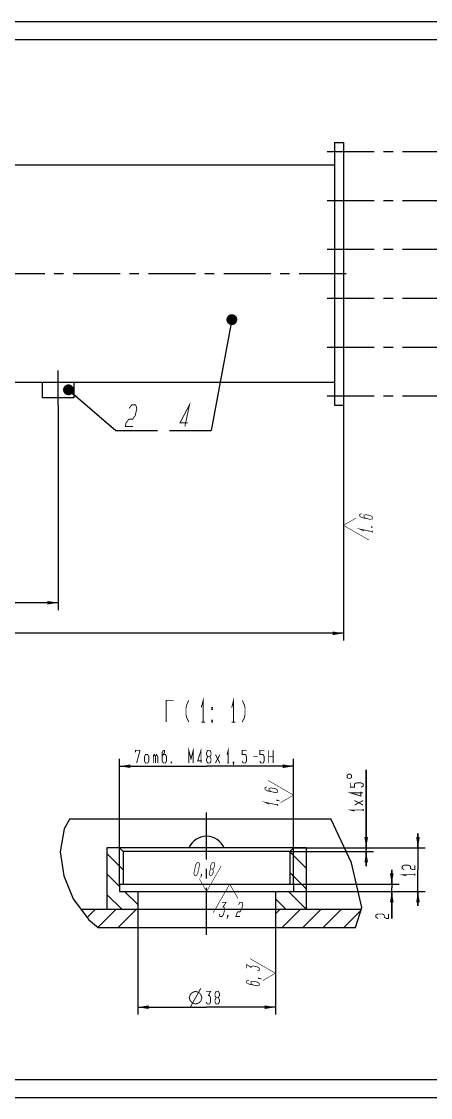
# Model space of a CAD drawing. Header units: millimetres. Extents: x 0 to 630, y 0 to 297.
# Drawn here: x 324.8 to 437.6, y 0 to 297 of the extents above; entities that cross this region are included whole.
import ezdxf

# ---------------------------------------------------------------- set-up
doc = ezdxf.new("R2010")
doc.units = ezdxf.units.MM
doc.header["$LTSCALE"] = 34.65
doc.linetypes.add('CENTER', pattern=[0.6, 0.375, -0.075, 0.075, -0.075])
doc.layers.get('0').update_dxf_attribs({"linetype": 'CONTINUOUS'})
for name, color, linetype in [('ALL_AXIS', 7, 'CONTINUOUS'), ('ALL_DIMENSIONS', 7, 'CONTINUOUS'), ('ALL_SURF_FIN', 7, 'CONTINUOUS')]:
    doc.layers.add(name, color=color, linetype=linetype)
doc.styles.get("Standard").update_dxf_attribs({"font": 'txt', "width": 0.7})
doc.dimstyles.new('DIMSTYLE_4', dxfattribs={"dimtxt": 3.5, "dimasz": 3, "dimexe": 0.18, "dimexo": 0.0625, "dimgap": 0.09, "dimtad": 1, "dimdec": 5, "dimdsep": 46, "dimtxsty": 'STANDARD', "dimblk": '_FILLED', "dimblk1": '_FILLED', "dimblk2": '_FILLED', "dimcen": 0.09, "dimadec": 0, "dimazin": 0, "dimtp": 0.2, "dimtm": 0.2, "dimtfac": 1, "dimtdec": 5, "dimtofl": 0, "dimtmove": 0, "dimatfit": 3, "dimldrblk": '_FILLED', "dimfxl": 1, "dimtolj": 1, "dimarcsym": 0})
doc.dimstyles.new('DIMSTYLE_5', dxfattribs={"dimtxt": 3.5, "dimasz": 3, "dimexe": 0.18, "dimexo": 0.0625, "dimgap": 0.09, "dimtad": 1, "dimdec": 5, "dimlfac": 4, "dimdsep": 46, "dimtxsty": 'STANDARD', "dimblk": '_FILLED', "dimblk1": '_FILLED', "dimblk2": '_FILLED', "dimcen": 0.09, "dimadec": 0, "dimazin": 0, "dimtp": 1.2, "dimtm": 1.2, "dimtfac": 1, "dimtdec": 5, "dimtofl": 0, "dimtmove": 0, "dimatfit": 3, "dimldrblk": '_FILLED', "dimfxl": 1, "dimtolj": 1, "dimarcsym": 0})
doc.dimstyles.new('DIMSTYLE_8', dxfattribs={"dimtxt": 3.5, "dimasz": 3, "dimexe": 0.18, "dimexo": 0.0625, "dimgap": 0.09, "dimtad": 1, "dimdec": 5, "dimdsep": 46, "dimtxsty": 'STANDARD', "dimblk": '_FILLED', "dimblk1": '_FILLED', "dimblk2": '_FILLED', "dimcen": 0.09, "dimadec": 0, "dimazin": 0, "dimtp": 0.1, "dimtm": 0.1, "dimtfac": 1, "dimtdec": 5, "dimtofl": 0, "dimtmove": 0, "dimatfit": 3, "dimldrblk": '_FILLED', "dimfxl": 1, "dimtolj": 1, "dimarcsym": 0})
doc.dimstyles.new('DIMSTYLE_9', dxfattribs={"dimtxt": 3.5, "dimasz": 3, "dimexe": 0.18, "dimexo": 0.0625, "dimgap": 0.09, "dimtad": 1, "dimdec": 5, "dimdsep": 46, "dimtxsty": 'STANDARD', "dimblk": '_FILLED', "dimblk1": '_FILLED', "dimblk2": '_FILLED', "dimcen": 0.09, "dimadec": 0, "dimazin": 0, "dimtp": 0.3, "dimtm": 0.3, "dimtfac": 1, "dimtdec": 5, "dimtofl": 0, "dimtmove": 0, "dimatfit": 3, "dimldrblk": '_FILLED', "dimfxl": 1, "dimtolj": 1, "dimarcsym": 0})
doc.dimstyles.get("Standard").update_dxf_attribs({"dimtxt": 3.5, "dimasz": 3, "dimexe": 0.18, "dimexo": 0.0625, "dimgap": 0.09, "dimtad": 1, "dimdec": 5, "dimdsep": 46, "dimtxsty": 'STANDARD', "dimblk": '_FILLED', "dimblk1": '_FILLED', "dimblk2": '_FILLED', "dimcen": 0.09, "dimadec": 0, "dimazin": 0, "dimtol": 1, "dimtp": 1e-05, "dimtm": 1e-05, "dimtfac": 1, "dimtdec": 5, "dimtofl": 0, "dimtmove": 0, "dimatfit": 3, "dimldrblk": '_FILLED', "dimfxl": 1, "dimtolj": 1, "dimarcsym": 0})

# ---------------------------------------------------------------- blocks, each defined once
blk = doc.blocks.new('_FILLED')
at = {"color": 0, "linetype": 'BYBLOCK'}
blk.add_solid([(0, 0), (-1, 0.167), (-1, -0.167)], dxfattribs=at)
blk = doc.blocks.new('*D5')
at = {"layer": 'ALL_DIMENSIONS', "color": 2, "linetype": 'CONTINUOUS'}
for p, q in [((71.11, 191.13), (71.11, 126.13)), ((413.61, 191.13), (413.61, 126.13)), ((71.11, 128.13), (242.36, 128.13)), ((413.61, 128.13), (242.36, 128.13))]:
    blk.add_line(p, q, dxfattribs=at)
at = {"layer": 'ALL_DIMENSIONS', "color": 2, "linetype": 'CONTINUOUS', "xscale": 3, "yscale": 3, "zscale": 3, "rotation": 180}
blk.add_blockref('_FILLED', (71.11, 128.13), dxfattribs=at)
at = {"layer": 'ALL_DIMENSIONS', "color": 2, "linetype": 'CONTINUOUS', "xscale": 3, "yscale": 3, "zscale": 3}
blk.add_blockref('_FILLED', (413.61, 128.13), dxfattribs=at)
blk = doc.blocks.new('SF1_BL5', base_point=(417.6, 157.5))
at = {"layer": 'ALL_SURF_FIN', "color": 2, "linetype": 'CONTINUOUS'}
for points, const_width in [([(418.68, 161.12), (418.09, 160.98), (418.09, 160.46), (418.68, 160.07), (421.01, 159.58), (421.59, 159.71), (421.59, 160.24), (421.01, 160.63), (419.84, 160.87), (419.26, 160.73), (419.26, 160.21), (419.84, 159.82)], 0.194), ([(413.61, 157.93), (417.14, 159.97)], 0.146), ([(413.61, 157.93), (420.62, 153.89)], 0.146), ([(421.59, 157.48), (421.59, 157.35), (421.3, 157.41), (421.3, 157.54), (421.59, 157.48)], 0.194), ([(419.26, 156.4), (418.09, 156.91), (421.59, 156.17)], 0.194), ([(421.59, 155.91), (421.59, 156.43)], 0.194)]:
    blk.add_lwpolyline(points, dxfattribs=dict(at, const_width=const_width))
blk = doc.blocks.new('*D11')
at = {"layer": 'ALL_DIMENSIONS', "color": 2, "linetype": 'CONTINUOUS'}
for p, q in [((434.19, 68.88), (434.19, 72.88)), ((434.19, 72.88), (434.19, 62.88)), ((403.35, 68.88), (436.19, 68.88)), ((434.19, 52.88), (434.19, 62.88)), ((399.85, 56.88), (436.19, 56.88)), ((434.19, 56.88), (434.19, 52.88))]:
    blk.add_line(p, q, dxfattribs=at)
at = {"layer": 'ALL_DIMENSIONS', "color": 2, "linetype": 'CONTINUOUS', "xscale": 3, "yscale": 3, "zscale": 3}
for p, rotation in [((434.19, 68.88), 270), ((434.19, 56.88), 90)]:
    blk.add_blockref('_FILLED', p, dxfattribs=dict(at, rotation=rotation))
blk = doc.blocks.new('*D12')
at = {"layer": 'ALL_DIMENSIONS', "color": 2, "linetype": 'CONTINUOUS'}
for p, q in [((426.96, 58.88), (426.96, 62.88)), ((426.96, 62.88), (426.96, 57.88)), ((398.85, 58.88), (428.96, 58.88)), ((399.85, 56.88), (428.96, 56.88)), ((426.96, 49.42), (426.96, 57.88)), ((426.96, 56.88), (426.96, 49.42))]:
    blk.add_line(p, q, dxfattribs=at)
at = {"layer": 'ALL_DIMENSIONS', "color": 2, "linetype": 'CONTINUOUS', "xscale": 3, "yscale": 3, "zscale": 3}
for p, rotation in [((426.96, 58.88), 270), ((426.96, 56.88), 90)]:
    blk.add_blockref('_FILLED', p, dxfattribs=dict(at, rotation=rotation))
blk = doc.blocks.new('*D13')
at = {"layer": 'ALL_DIMENSIONS', "color": 2, "linetype": 'CONTINUOUS'}
for p, q in [((419.91, 68.88), (419.91, 90.42)), ((419.91, 90.42), (419.91, 68.38)), ((399.85, 68.88), (421.91, 68.88)), ((419.91, 63.88), (419.91, 68.38)), ((398.85, 67.88), (421.91, 67.88)), ((419.91, 67.88), (419.91, 63.88))]:
    blk.add_line(p, q, dxfattribs=at)
at = {"layer": 'ALL_DIMENSIONS', "color": 2, "linetype": 'CONTINUOUS', "xscale": 3, "yscale": 3, "zscale": 3}
for p, rotation in [((419.91, 68.88), 270), ((419.91, 67.88), 90)]:
    blk.add_blockref('_FILLED', p, dxfattribs=dict(at, rotation=rotation))
blk = doc.blocks.new('*D14')
at = {"layer": 'ALL_DIMENSIONS', "color": 2, "linetype": 'CONTINUOUS'}
for p, q in [((351.85, 58.88), (351.85, 93.44)), ((399.85, 58.88), (399.85, 93.44)), ((351.85, 91.44), (375.85, 91.44)), ((399.85, 91.44), (375.85, 91.44))]:
    blk.add_line(p, q, dxfattribs=at)
at = {"layer": 'ALL_DIMENSIONS', "color": 2, "linetype": 'CONTINUOUS', "xscale": 3, "yscale": 3, "zscale": 3, "rotation": 180}
blk.add_blockref('_FILLED', (351.85, 91.44), dxfattribs=at)
at = {"layer": 'ALL_DIMENSIONS', "color": 2, "linetype": 'CONTINUOUS', "xscale": 3, "yscale": 3, "zscale": 3}
blk.add_blockref('_FILLED', (399.85, 91.44), dxfattribs=at)
blk = doc.blocks.new('SF8_BL7', base_point=(395.89, 83.99))
at = {"layer": 'ALL_SURF_FIN', "color": 2, "linetype": 'CONTINUOUS'}
for points, const_width in [([(399.85, 83.45), (392.84, 87.5)], 0.146), ([(392.52, 85.7), (391.94, 85.56), (391.94, 85.04), (392.52, 84.65), (394.86, 84.16), (395.44, 84.29), (395.44, 84.82), (394.86, 85.21), (393.69, 85.45), (393.11, 85.32), (393.11, 84.79), (393.69, 84.4)], 0.194), ([(399.85, 83.45), (396.32, 81.42)], 0.146), ([(393.11, 80.98), (391.94, 81.5), (395.44, 80.75)], 0.194), ([(395.44, 82.06), (395.44, 81.93), (395.15, 81.99), (395.15, 82.13), (395.44, 82.06), (396.02, 81.81)], 0.194), ([(395.44, 80.49), (395.44, 81.01)], 0.194)]:
    blk.add_lwpolyline(points, dxfattribs=dict(at, const_width=const_width))
blk = doc.blocks.new('*D15')
at = {"layer": 'ALL_DIMENSIONS', "color": 2, "linetype": 'CONTINUOUS'}
for p, q in [((356.85, 46.88), (356.85, 22.92)), ((394.85, 46.88), (394.85, 22.92)), ((356.85, 24.92), (375.85, 24.92)), ((394.85, 24.92), (375.85, 24.92))]:
    blk.add_line(p, q, dxfattribs=at)
at = {"layer": 'ALL_DIMENSIONS', "color": 2, "linetype": 'CONTINUOUS', "xscale": 3, "yscale": 3, "zscale": 3, "rotation": 180}
blk.add_blockref('_FILLED', (356.85, 24.92), dxfattribs=at)
at = {"layer": 'ALL_DIMENSIONS', "color": 2, "linetype": 'CONTINUOUS', "xscale": 3, "yscale": 3, "zscale": 3}
blk.add_blockref('_FILLED', (394.85, 24.92), dxfattribs=at)
blk = doc.blocks.new('SF9_BL8', base_point=(390.89, 34.57))
at = {"layer": 'ALL_SURF_FIN', "color": 2, "linetype": 'CONTINUOUS'}
for points, const_width in [([(386.94, 35.62), (386.94, 36.67), (388.11, 35.9), (388.11, 36.16), (388.69, 36.3), (389.86, 36.05), (390.44, 35.66), (390.44, 35.14), (389.86, 35)], 0.194), ([(394.85, 34.29), (387.84, 38.34)], 0.146), ([(390.44, 32.91), (390.44, 32.78), (390.15, 32.84), (390.15, 32.97), (390.44, 32.91), (391.02, 32.65)], 0.194), ([(394.85, 34.29), (391.32, 32.26)], 0.146), ([(387.52, 32.35), (386.94, 32.21), (386.94, 31.68), (387.52, 31.3), (389.86, 30.8), (390.44, 30.94), (390.44, 31.46), (389.86, 31.85), (388.69, 32.1), (388.11, 31.96), (388.11, 31.43), (388.69, 31.05)], 0.194)]:
    blk.add_lwpolyline(points, dxfattribs=dict(at, const_width=const_width))
blk = doc.blocks.new('*D22')
at = {"layer": 'ALL_DIMENSIONS', "color": 2, "linetype": 'CONTINUOUS'}
for p, q in [((71.11, 191.13), (71.11, 134.56)), ((334.86, 191.13), (334.86, 134.56)), ((71.11, 136.56), (202.98, 136.56)), ((334.86, 136.56), (202.98, 136.56))]:
    blk.add_line(p, q, dxfattribs=at)
at = {"layer": 'ALL_DIMENSIONS', "color": 2, "linetype": 'CONTINUOUS', "xscale": 3, "yscale": 3, "zscale": 3, "rotation": 180}
blk.add_blockref('_FILLED', (71.11, 136.56), dxfattribs=at)
at = {"layer": 'ALL_DIMENSIONS', "color": 2, "linetype": 'CONTINUOUS', "xscale": 3, "yscale": 3, "zscale": 3}
blk.add_blockref('_FILLED', (334.86, 136.56), dxfattribs=at)
blk = doc.blocks.new('SF6_BL9', base_point=(376.12, 60.83))
at = {"layer": 'ALL_SURF_FIN', "color": 2, "linetype": 'CONTINUOUS'}
for points, const_width in [([(372.49, 61.28), (372.35, 61.87), (372.85, 64.2), (373.23, 64.78), (373.76, 64.78), (373.9, 64.2), (373.4, 61.87), (373.02, 61.28), (372.49, 61.28)], 0.194), ([(375.85, 56.88), (379.89, 63.89)], 0.146), ([(376.69, 61.28), (377.22, 61.28), (377.6, 61.87), (377.73, 62.45), (377.59, 63.03), (377.06, 63.03), (376.68, 62.45), (376.55, 61.87), (376.69, 61.28)], 0.194), ([(377.59, 63.03), (377.97, 63.62), (378.1, 64.2), (377.96, 64.78), (377.43, 64.78), (377.05, 64.2), (376.92, 63.62), (377.06, 63.03)], 0.194), ([(375.85, 56.88), (373.81, 60.4)], 0.146), ([(374.46, 61.28), (374.33, 61.28), (374.39, 61.58), (374.52, 61.58), (374.46, 61.28), (374.2, 60.7)], 0.194)]:
    blk.add_lwpolyline(points, dxfattribs=dict(at, const_width=const_width))
blk = doc.blocks.new('SF7_BL10', base_point=(381.76, 54.08))
at = {"layer": 'ALL_SURF_FIN', "color": 2, "linetype": 'CONTINUOUS'}
for points, const_width in [([(382.24, 58.88), (377.71, 51.03)], 0.163), ([(382.24, 58.88), (384.52, 54.93)], 0.163), ([(380.07, 53.86), (381.24, 53.86), (380.38, 52.55), (380.67, 52.55), (380.83, 51.9), (380.55, 50.59), (380.12, 49.94), (379.53, 49.94), (379.38, 50.59)], 0.218), ([(384.63, 53.2), (385.06, 53.86), (385.65, 53.86), (385.81, 53.2), (385.53, 51.9), (385.1, 51.25), (384.51, 51.25), (384.08, 50.59), (383.94, 49.94), (385.11, 49.94)], 0.218), ([(381.73, 49.94), (381.59, 49.94), (381.66, 50.27), (381.8, 50.27), (381.73, 49.94), (381.45, 49.29)], 0.218)]:
    blk.add_lwpolyline(points, dxfattribs=dict(at, const_width=const_width))
blk = doc.blocks.new('BALLOON2001_BL11', base_point=(356.54, 187.68))
at = {"color": 2, "linetype": 'CONTINUOUS'}
blk.add_line((350.78, 184.13), (362.3, 184.13), dxfattribs=at)
at = {"color": 2, "linetype": 'CONTINUOUS', "const_width": 0.25}
blk.add_lwpolyline([(354.49, 190.22), (355.23, 191.22), (356.28, 191.22), (356.59, 190.22), (356.16, 188.22), (355.43, 187.22), (354.38, 187.22), (353.64, 186.22), (353.43, 185.22), (355.53, 185.22)], dxfattribs=at)
blk = doc.blocks.new('BALLOON2001_BL13', base_point=(371.4, 187.68))
at = {"color": 2, "linetype": 'CONTINUOUS'}
blk.add_line((365.64, 184.13), (377.16, 184.13), dxfattribs=at)
at = {"color": 2, "linetype": 'CONTINUOUS', "const_width": 0.25}
blk.add_lwpolyline([(369.86, 185.22), (371.14, 191.22), (368.5, 186.22), (370.6, 186.22)], dxfattribs=at)

msp = doc.modelspace()

# ---------------------------------------------------------------- linework, layer by layer
at = {"color": 7, "linetype": 'CONTINUOUS'}
for p, q in [((0, 297), (630, 297)), ((20, 292), (625, 292)), ((411.1097159, 263.6345562), (413.6097159, 263.6345562)), ((411.1097159, 263.6345562), (411.1097159, 191.1345562)), ((413.6097159, 263.6345562), (413.6097159, 191.1345562)), ((411.1097159, 257.3845562), (73.6097159, 257.3845562)), ((411.1097159, 197.3845562), (73.6097159, 197.3845562)), ((411.1097159, 191.1345562), (413.6097159, 191.1345562)), ((338.077198, 76.8780569), (336.5151666, 74.1187106)), ((338.077198, 76.8780569), (410.1310541, 76.8780569)), ((415.888711, 64.7966236), (410.1310541, 76.8780569)), ((336.5151666, 74.1187106), (335.4741671, 67.8470421)), ((348.3464258, 68.8780569), (348.3464258, 51.8780569)), ((403.3464258, 68.8780569), (348.3464258, 68.8780569)), ((351.8464258, 68.8780569), (352.8464258, 67.8780569)), ((399.8464258, 68.8780569), (398.8464258, 67.8780569)), ((403.3464258, 68.8780569), (403.3464258, 51.8780569)), ((335.4741671, 67.8470421), (336.4117491, 61.211309)), ((352.8464258, 67.8780569), (352.8464258, 58.8780569)), ((398.8464258, 67.8780569), (352.8464258, 67.8780569)), ((398.8464258, 67.8780569), (398.8464258, 58.8780569)), ((418.7319017, 52.4804292), (415.888711, 64.7966236)), ((336.4117491, 61.211309), (339.0247717, 54.8784046)), ((351.8464258, 58.8780569), (351.8464258, 56.8780569)), ((351.8464258, 58.8780569), (399.8464258, 58.8780569)), ((351.8464258, 56.8780569), (399.8464258, 56.8780569)), ((356.8464258, 56.8780569), (356.8464258, 46.8780569)), ((394.8464258, 56.8780569), (394.8464258, 46.8780569)), ((399.8464258, 58.8780569), (399.8464258, 56.8780569)), ((339.0247717, 54.8784046), (343.3635713, 49.0275486)), ((418.5429923, 51.8780569), (341.2497295, 51.8780569)), ((416.974947, 46.8780569), (418.7319017, 52.4804292)), ((343.3635713, 49.0275486), (345.9166524, 46.8780569)), ((345.9166524, 46.8780569), (416.974947, 46.8780569)), ((20, 5), (625, 5)), ((0, 0), (630, 0))]:
    msp.add_line(p, q, dxfattribs=at)
at = {"color": 2, "linetype": 'CONTINUOUS'}
for p, q in [((348.3464258, 67.3815144), (352.8464258, 62.8815144)), ((398.8464258, 67.7932026), (403.3464258, 63.2932026)), ((348.3464258, 61.7246601), (351.8464258, 58.2246601)), ((398.8464258, 62.1363484), (403.3464258, 57.6363484)), ((353.1930291, 56.8780569), (356.8464258, 53.2246601)), ((398.4478631, 56.8780569), (403.3464258, 51.9794941)), ((348.3464258, 56.0678059), (352.5361748, 51.8780569)), ((394.8464258, 54.8226399), (397.7910088, 51.8780569)), ((345.1500425, 51.8780569), (342.9104997, 49.6385141)), ((350.8068967, 51.8780569), (345.8570648, 46.9282249)), ((356.463751, 51.8780569), (351.463751, 46.8780569)), ((396.0617307, 51.8780569), (394.8464258, 50.662752)), ((401.718585, 51.8780569), (396.718585, 46.8780569)), ((407.3754392, 51.8780569), (402.3754392, 46.8780569)), ((413.0322935, 51.8780569), (408.0322935, 46.8780569)), ((418.4762146, 51.6651237), (413.6891477, 46.8780569))]:
    msp.add_line(p, q, dxfattribs=at)
at = {"color": 2, "linetype": 'CONTINUOUS', "const_width": 0.25}
for points in [[(374.3800378, 107.618714), (374.9050635, 109.6187256), (374.9050635, 103.6187292)], [(382.7800635, 107.618714), (383.3050507, 109.6187256), (383.3050507, 103.6187292)], [(364.6675635, 103.6187292), (364.6675635, 109.6187256), (366.7675507, 109.6187256)], [(370.9675635, 109.6187256), (370.4425378, 108.6187198), (370.1800635, 107.618714), (370.1800635, 105.6187216), (370.4425378, 104.6187158), (370.9675635, 103.6187292)], [(377.5300378, 107.1187207), (377.2675635, 107.1187207), (377.2675635, 107.618714), (377.5300378, 107.618714), (377.5300378, 107.1187207)], [(385.6675507, 109.6187256), (386.1925378, 108.6187198), (386.4550507, 107.618714), (386.4550507, 105.6187216), (386.1925378, 104.6187158), (385.6675507, 103.6187292)], [(377.5300378, 103.6187292), (377.2675635, 103.6187292), (377.2675635, 104.1187225), (377.5300378, 104.1187225), (377.5300378, 103.6187292)], [(374.3800378, 103.6187292), (375.4300507, 103.6187292)], [(382.7800635, 103.6187292), (383.8300378, 103.6187292)]]:
    msp.add_lwpolyline(points, dxfattribs=at)
at = {"color": 7, "linetype": 'CONTINUOUS'}
msp.add_arc((375.8464258, 66.8780569), 5.25, 22.425681846, 157.574318154, dxfattribs=at)
at = {"layer": 'ALL_AXIS', "color": 7, "linetype": 'CENTER'}
for p, q in [((409.1097159, 261.1345562), (450.4597159, 261.1345562)), ((409.1097159, 247.6345562), (450.4597159, 247.6345562)), ((409.1097159, 234.1345562), (450.4597159, 234.1345562)), ((414.3597159, 227.3845562), (70.3597159, 227.3845562)), ((409.1097159, 220.6345562), (450.4597159, 220.6345562)), ((409.1097159, 207.1345562), (450.4597159, 207.1345562)), ((334.8597159, 191.1345562), (334.8597159, 200.6345562)), ((409.1097159, 193.6345562), (450.4597159, 193.6345562)), ((375.8464258, 44.8780569), (375.8464258, 79.7866105))]:
    msp.add_line(p, q, dxfattribs=at)
at = {"layer": 'ALL_AXIS', "color": 7, "linetype": 'CONTINUOUS'}
for p, q in [((330.4847159, 197.3845562), (330.4847159, 193.1345562)), ((339.2347159, 197.3845562), (339.2347159, 193.1345562)), ((339.2347159, 193.1345562), (330.4847159, 193.1345562))]:
    msp.add_line(p, q, dxfattribs=at)
at = {"layer": 'ALL_DIMENSIONS', "color": 2, "linetype": 'CONTINUOUS', "const_width": 0.25}
for points in [[(356.5526605, 92.3195462), (357.4714362, 95.8195377), (356.2464276, 95.8195377), (356.2464276, 95.2362186)], [(363.5964404, 94.0695419), (364.2089447, 95.2362186), (364.2089447, 95.8195377), (363.9026733, 95.8195377), (363.5964404, 95.2362186), (363.5964404, 92.9028845), (363.9026733, 92.3195462), (364.5151776, 92.3195462), (364.8214105, 92.9028845), (364.8214105, 94.0695419), (364.5151776, 94.6528802), (363.9026733, 94.6528802)], [(370.9464148, 92.3195462), (370.9464148, 95.8195377), (371.5589191, 93.4862036), (372.1714233, 95.8195377), (372.1714233, 92.3195462)], [(374.3151691, 92.3195462), (374.3151691, 95.8195377), (373.3964319, 92.9028845), (374.6214404, 92.9028845)], [(376.7651862, 94.0695419), (377.0714191, 94.6528802), (377.0714191, 95.2362186), (376.7651862, 95.8195377), (376.1526819, 95.8195377), (375.8464105, 95.2362186), (375.8464105, 94.6528802), (376.1526819, 94.0695419)], [(381.5120654, 94.6528802), (381.8182983, 95.8195377), (381.8182983, 92.3195462)], [(385.6464404, 92.9028845), (385.9526733, 92.3195462), (386.5651776, 92.3195462), (386.8714105, 92.9028845), (386.8714105, 94.0695419), (386.5651776, 94.6528802), (385.6464404, 94.6528802), (385.6464404, 95.8195377), (386.8714105, 95.8195377)], [(390.5464362, 92.9028845), (390.8526691, 92.3195462), (391.4651733, 92.3195462), (391.7714447, 92.9028845), (391.7714447, 94.0695419), (391.4651733, 94.6528802), (390.5464362, 94.6528802), (390.5464362, 95.8195377), (391.7714447, 95.8195377)], [(392.9964148, 92.3195462), (392.9964148, 95.8195377)], [(394.2214233, 95.8195377), (394.2214233, 92.3195462)], [(358.6964447, 92.9028845), (359.0026776, 92.3195462), (359.6151819, 92.3195462), (359.9214148, 92.9028845), (359.9214148, 94.0695419), (359.6151819, 94.6528802), (359.0026776, 94.6528802), (358.6964447, 94.0695419), (358.6964447, 92.9028845)], [(361.1464233, 94.0695419), (361.4526947, 94.6528802), (361.7589276, 94.0695419), (361.7589276, 92.3195462)], [(361.1464233, 92.3195462), (361.1464233, 94.6528802)], [(361.7589276, 94.0695419), (362.0651605, 94.6528802), (362.3714319, 94.0695419), (362.3714319, 92.3195462)], [(366.1995355, 92.3195462), (366.0464191, 92.3195462), (366.0464191, 92.6112057), (366.1995355, 92.6112057), (366.1995355, 92.3195462)], [(376.1526819, 92.3195462), (376.7651862, 92.3195462), (377.0714191, 92.9028845), (377.0714191, 93.4862036), (376.7651862, 94.0695419), (376.1526819, 94.0695419), (375.8464105, 93.4862036), (375.8464105, 92.9028845), (376.1526819, 92.3195462)], [(378.2964276, 92.3195462), (379.5214362, 94.6528802)], [(378.2964276, 94.6528802), (379.5214362, 92.3195462)], [(381.5120654, 92.3195462), (382.1245697, 92.3195462)], [(383.3495398, 92.3195462), (383.1964233, 92.3195462), (383.1964233, 92.6112057), (383.3495398, 92.6112057), (383.3495398, 92.3195462), (383.1964233, 91.7362079)], [(388.7089233, 94.0695419), (389.9339319, 94.0695419)], [(392.9964148, 94.0695419), (394.2214233, 94.0695419)], [(414.9513995, 88.0857916), (415.5347186, 88.0857916), (415.8263782, 88.3774704), (415.8263782, 88.9607895), (415.5347186, 89.2524683), (414.9513995, 89.2524683), (414.65974, 88.9607895), (414.65974, 88.3774704), (414.9513995, 88.0857916)], [(418.451391, 85.6357938), (419.0347101, 85.9420459), (419.0347101, 86.5545502), (418.451391, 86.8608023), (417.2847144, 86.8608023), (416.7013953, 86.5545502), (416.7013953, 85.6357938), (415.5347186, 85.6357938), (415.5347186, 86.8608023)], [(419.0347101, 84.1045523), (415.5347186, 84.1045523), (418.451391, 83.1857959), (418.451391, 84.4108044)], [(416.7013953, 80.735798), (419.0347101, 81.9607874)], [(419.0347101, 80.735798), (416.7013953, 81.9607874)], [(416.7013953, 79.0514209), (415.5347186, 79.357673), (419.0347101, 79.357673)], [(419.0347101, 79.0514209), (419.0347101, 79.6639252)], [(430.4008191, 62.8780627), (429.8174615, 63.1843149), (429.8174615, 63.7967999), (430.4008191, 64.1030521), (431.5674573, 64.1030521), (432.1508148, 63.7967999), (432.1508148, 63.1843149), (432.7341339, 62.8780627), (433.317453, 62.8780627), (433.317453, 64.1030521)], [(430.9841382, 61.1936856), (429.8174615, 61.4999377), (433.317453, 61.4999377)], [(433.317453, 61.1936856), (433.317453, 61.8061899)], [(423.1682776, 49.416254), (422.58492, 49.7225061), (422.58492, 50.3349911), (423.1682776, 50.6412433), (424.3349158, 50.6412433), (424.9182733, 50.3349911), (424.9182733, 49.7225061), (425.5015924, 49.416254), (426.0849115, 49.416254), (426.0849115, 50.6412433)], [(371.3547766, 24.9161792), (374.2714105, 30.166176)], [(371.0630786, 27.5411824), (371.3547766, 28.4161803), (371.9380957, 28.999509), (372.8130743, 29.2911781), (373.6880914, 28.999509), (374.2714105, 28.4161803), (374.5631085, 27.5411824), (374.2714105, 26.6661749), (373.6880914, 26.0828462), (372.8130743, 25.7911771), (371.9380957, 26.0828462), (371.3547766, 26.6661749), (371.0630786, 27.5411824)], [(375.7297467, 29.2911781), (376.9547552, 29.2911781), (376.342251, 28.1245111), (376.6485223, 28.1245111), (376.9547552, 27.5411824), (376.9547552, 26.3745154), (376.6485223, 25.7911771), (376.0360181, 25.7911771), (375.7297467, 26.3745154)], [(379.098501, 27.5411824), (379.4047723, 28.1245111), (379.4047723, 28.7078494), (379.098501, 29.2911781), (378.4859967, 29.2911781), (378.1797638, 28.7078494), (378.1797638, 28.1245111), (378.4859967, 27.5411824)], [(378.4859967, 25.7911771), (379.098501, 25.7911771), (379.4047723, 26.3745154), (379.4047723, 26.9578441), (379.098501, 27.5411824), (378.4859967, 27.5411824), (378.1797638, 26.9578441), (378.1797638, 26.3745154), (378.4859967, 25.7911771)]]:
    msp.add_lwpolyline(points, dxfattribs=at)

# ---------------------------------------------------------------- block references
at = {"color": 2, "linetype": 'CONTINUOUS'}
for name, p in [('BALLOON2001_BL11', (356.5399237, 187.6793884)), ('BALLOON2001_BL13', (371.4000674, 187.6793884))]:
    msp.add_blockref(name, p, dxfattribs=at)
at = {"layer": 'ALL_SURF_FIN', "color": 2, "linetype": 'CONTINUOUS'}
for name, p in [('SF1_BL5', (417.6021312, 157.503768)), ('SF8_BL7', (395.893107, 83.9927744)), ('SF6_BL9', (376.1221942, 60.8313751)), ('SF7_BL10', (381.7580443, 54.0822578)), ('SF9_BL8', (390.8931021, 34.570416))]:
    msp.add_blockref(name, p, dxfattribs=at)

# ---------------------------------------------------------------- dimensions: what is measured, and where the dimension line sits
at = {"layer": 'ALL_DIMENSIONS', "color": 2, "linetype": 'CONTINUOUS'}
for base, p2, picture, middle in [((413.6097159, 128.1345562), (413.6097159, 191.1345562), '*D5', (237.4597159, 129.0095562)), ((334.8597159, 136.5567705), (334.8597159, 191.1345562), '*D22', (198.0847159, 137.4317705))]:
    dim = msp.add_linear_dim(base=base, p1=(71.1097159, 191.1345562), p2=p2, dimstyle='DIMSTYLE_5', dxfattribs=at)
    dim.commit()
    dim.dimension.update_dxf_attribs({"geometry": picture, "text_midpoint": middle, "dimtype": 160})
for base, p1, p2, text, picture, middle in [((399.8464258, 91.4445447), (351.8464258, 58.8780569), (399.8464258, 58.8780569), '7отв. М<>х1,5-5Н', '*D14', (356.2464258, 92.3195447)), ((394.8464258, 24.9161792), (356.8464258, 46.8780569), (394.8464258, 46.8780569), '%%c<>', '*D15', (371.0630925, 25.7911792))]:
    dim = msp.add_linear_dim(base=base, p1=p1, p2=p2, text=text, dimstyle='DIMSTYLE_9', dxfattribs=at)
    dim.commit()
    dim.dimension.update_dxf_attribs({"geometry": picture, "text_midpoint": middle, "dimtype": 160})
dim = msp.add_linear_dim(base=(419.9097291, 68.8780569), p1=(398.8464258, 67.8780569), p2=(399.8464258, 68.8780569), angle=90, text='<>х45%%d', dimstyle='DIMSTYLE_8', dxfattribs=at)
dim.commit()
dim.dimension.update_dxf_attribs({"geometry": '*D13', "text_midpoint": (419.0347291, 78.2857949), "dimtype": 160})
for base, p2, dimstyle, picture, middle in [((434.19247, 68.8780569), (403.3464258, 68.8780569), 'DIMSTYLE_4', '*D11', (433.31747, 60.4280569)), ((426.9599274, 58.8780569), (398.8464258, 58.8780569), 'DIMSTYLE_8', '*D12', (426.0849274, 49.4162488))]:
    dim = msp.add_linear_dim(base=base, p1=(399.8464258, 56.8780569), p2=p2, angle=90, dimstyle=dimstyle, dxfattribs=at)
    dim.commit()
    dim.dimension.update_dxf_attribs({"geometry": picture, "text_midpoint": middle, "dimtype": 160})

# ---------------------------------------------------------------- leaders
at = {"color": 2, "linetype": 'CONTINUOUS'}
for points in [[(382.8266323, 214.7120473), (377.1620871, 184.1345562)], [(337.7366889, 195.336262), (350.7779039, 184.1345562)]]:
    msp.add_leader(points, dimstyle='STANDARD', override={"dimtad": 0, "dimldrblk": 'DOT'}, dxfattribs=at)

doc.saveas('drawing.dxf')
